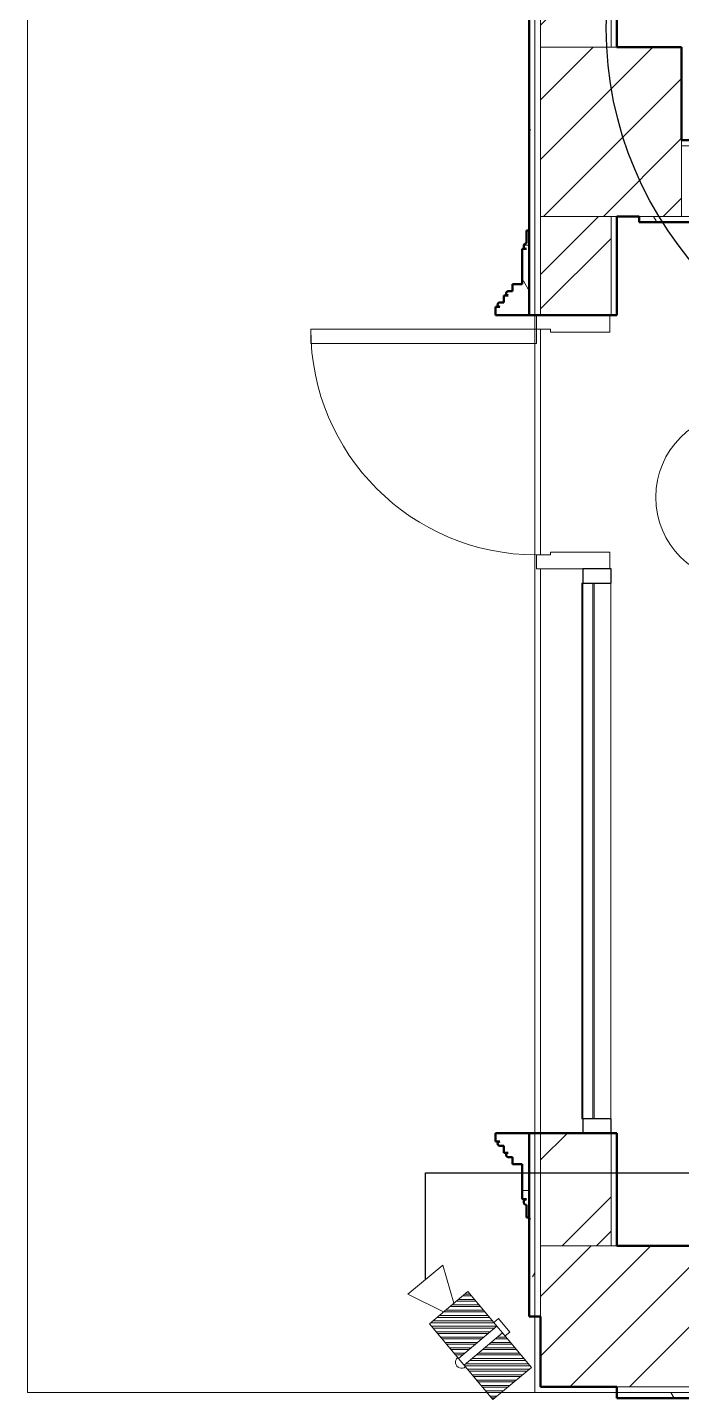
# Model space of a CAD drawing. Header units: millimetres. Extents: x -9358 to 257996, y -67499 to 9117.
# Drawn here: x -2970 to -650, y -57943 to -53078 of the extents above; entities that cross this region are included whole.
import ezdxf

# ---------------------------------------------------------------- set-up
doc = ezdxf.new("R2010")
doc.units = ezdxf.units.MM
doc.header["$LTSCALE"] = 1000
for name, color, linetype, lineweight in [('A-COL-RFC', 8, 'Continuous', 18), ('A-COL-RFC-1', 8, 'Continuous', 9), ('A-COL-RFC-2', 8, 'Continuous', 50), ('A-DOOR-1', 8, 'Continuous', 18), ('A-DOR', 8, 'Continuous', 9), ('A-DOR-1', 8, 'Continuous', 18), ('A-FLR-PAT', 8, 'Continuous', 18), ('A-RMP', 8, 'Continuous', 9), ('A-TYP-DOR', 8, 'Continuous', 0), ('A-WAL-CLD', 8, 'Continuous', 9), ('A-WAL-CMU', 8, 'Continuous', 50), ('A-WAL-CRT-GLS', 8, 'Continuous', 9), ('A-WAL-CRT-GLS-1', 8, 'Continuous', 18), ('A-WAL-CRT-MLN', 8, 'Continuous', 9), ('A-WAL-CRT-MLN-1', 8, 'Continuous', 25), ('A-WAL-LOW-20', 8, 'Continuous', 18), ('A-WAL-LOW-30', 8, 'Continuous', 18), ('A-WAL-PAT-1', 8, 'Continuous', 9), ('A-WAL-PRT', 8, 'Continuous', 50), ('LC-CAM', 4, 'Continuous', 5)]:
    doc.layers.add(name, color=color, linetype=linetype, lineweight=lineweight)
doc.layers.add('CCTVNET', color=6, linetype='Continuous')
doc.layers.add('F POINT AGN', color=7, linetype='Continuous')
pattern_1 = [(0, (0, 0), (812.8, 203.2), [33.528, -576.072, 33.528, -576.072, -3251.2]), (0, (0, 0), (812.8, 203.2), [-1219.2, 33.528, -1185.672, 33.528, -576.072, -1422.4]), (0, (0, 0), (812.8, 203.2), [-3048, 33.528, -372.872, 33.528, -982.472]), (120, (304.8, 101.6), (-582.37636, 602.30545), [33.528, -576.072, 33.528, -576.072, -3251.2]), (120, (304.8, 101.6), (-582.37636, 602.30545), [-1219.2, 33.528, -1185.672, 33.528, -576.072, -1422.4]), (120, (304.8, 101.6), (-582.37636, 602.30545), [-3048, 33.528, -372.872, 33.528, -982.472]), (240, (406.4, 508), (-230.42364, -805.50545), [33.528, -576.072, 33.528, -576.072, -3251.2]), (240, (406.4, 508), (-230.42364, -805.50545), [-1219.2, 33.528, -1185.672, 33.528, -576.072, -1422.4]), (240, (406.4, 508), (-230.42364, -805.50545), [-3048, 33.528, -372.872, 33.528, -982.472])]
pattern_2 = [(45, (0, 0), (-106.066, 106.066), [])]

# ---------------------------------------------------------------- blocks, each defined once
blk = doc.blocks.new('Door Tag - Door Tag-41184-01-Ground Floor Plan')
at = {"layer": 'A-TYP-DOR'}
blk.add_circle((0, 0), 3, dxfattribs=at)
blk = doc.blocks.new('Louver - Louver-2645154-01-Ground Floor Furniture Plan')
at = {"layer": 'A-WAL-CRT-GLS'}
for p, q in [((-950, 49.5), (950, 49.5)), ((-950, -53.5), (-950, -50.5)), ((-950, -50.5), (950, -50.5)), ((-950, -53.5), (950, -53.5)), ((950, -50.5), (950, -53.5))]:
    blk.add_line(p, q, dxfattribs=at)
at = {"layer": 'A-WAL-CRT-GLS-1'}
for p, q in [((950, -10.5), (-950, -10.5)), ((-950, -10.5), (-950, -14.7)), ((-950, -14.7), (950, -14.7)), ((950, -14.7), (950, -10.5))]:
    blk.add_line(p, q, dxfattribs=at)
blk = doc.blocks.new('Rectangular Mullion - 50 x 100mm-2644377-01-Ground Floor Furniture Plan')
at = {"layer": 'A-WAL-CRT-MLN-1'}
for p, q in [((-50, 50), (0, 50)), ((-50, -50), (-50, 50)), ((0, 50), (0, -50)), ((0, -50), (-50, -50))]:
    blk.add_line(p, q, dxfattribs=at)
blk = doc.blocks.new('Rectangular Mullion - 50 x 100mm-2644378-01-Ground Floor Furniture Plan')
at = {"layer": 'A-WAL-CRT-MLN-1'}
for p, q in [((0, 50), (-50, 50)), ((-50, 50), (-50, -50)), ((0, -50), (0, 50)), ((-50, -50), (0, -50))]:
    blk.add_line(p, q, dxfattribs=at)
blk = doc.blocks.new('service Door_with_Louver - 900 x 2500 mm-2657630-01-Ground Floor Furniture Plan')
at = {"layer": 'A-DOOR-1'}
for p, q in [((-400, 130), (-450, 130)), ((-450, 130), (-450, -35)), ((-400, 80), (-400, 130)), ((450, 130), (400, 130)), ((400, 130), (400, 80)), ((-390, 80), (-400, 80)), ((-390, -130), (-390, 80)), ((400, 80), (390, 80)), ((390, 80), (390, -130)), ((-450, -130), (-390, -130)), ((390, -130), (450, -130))]:
    blk.add_line(p, q, dxfattribs=at)
at = {"layer": 'A-DOR'}
blk.add_arc((400, 130), 800, 90, 180, dxfattribs=at)
at = {"layer": 'A-DOR-1'}
for p, q in [((350, 930), (350, 130)), ((400, 930), (350, 930)), ((400, 130), (400, 930)), ((350, 130), (400, 130))]:
    blk.add_line(p, q, dxfattribs=at)
blk = doc.blocks.new('Walls 25 - Walls 78-2778925-01-Ground Floor Furniture Plan')
at = {"layer": 'A-WAL-PAT-1'}
h = blk.add_hatch(dxfattribs=at)
h.set_pattern_fill('FP_132', color=256, style=0, pattern_type=2)
h.set_pattern_definition([(0, (0, 100), (406.4, 101.6), [33.528, -271.272, 33.528, -271.272, -1625.6]), (0, (0, 100), (406.4, 101.6), [-609.6, 33.528, -576.072, 33.528, -271.272, -711.2]), (0, (0, 100), (406.4, 101.6), [-1524, 33.528, -169.672, 33.528, -474.472]), (120, (152.4, 150.8), (-291.18818, 301.15272), [33.528, -271.272, 33.528, -271.272, -1625.6]), (120, (152.4, 150.8), (-291.18818, 301.15272), [-609.6, 33.528, -576.072, 33.528, -271.272, -711.2]), (120, (152.4, 150.8), (-291.18818, 301.15272), [-1524, 33.528, -169.672, 33.528, -474.472]), (240, (203.2, 354), (-115.21182, -402.75272), [33.528, -271.272, 33.528, -271.272, -1625.6]), (240, (203.2, 354), (-115.21182, -402.75272), [-609.6, 33.528, -576.072, 33.528, -271.272, -711.2]), (240, (203.2, 354), (-115.21182, -402.75272), [-1524, 33.528, -169.672, 33.528, -474.472])])
h.paths.add_polyline_path([(-1200, -57050), (-1190, -57050), (-1190, -56750), (-1310, -56750), (-1310, -56780), (-1295, -56780), (-1301.5, -56783.7), (-1301.5, -56791.2), (-1295, -56795), (-1280, -56795), (-1280, -56820), (-1265, -56820), (-1271.5, -56823.7), (-1271.5, -56831.2), (-1265, -56835), (-1250, -56835), (-1250, -56860), (-1215, -56860), (-1215, -56985), (-1200, -56985), (-1208.7, -56990), (-1208.7, -57000), (-1200, -57005)], flags=0)
h.paths.add_polyline_path([(-1190, -53850), (-1190, -53550), (-1200, -53550), (-1200, -53595), (-1208.7, -53600), (-1208.7, -53610), (-1200, -53615), (-1215, -53615), (-1215, -53740), (-1250, -53740), (-1250, -53765), (-1265, -53765), (-1271.5, -53768.7), (-1271.5, -53776.2), (-1265, -53780), (-1280, -53780), (-1280, -53805), (-1295, -53805), (-1301.5, -53808.7), (-1301.5, -53816.2), (-1295, -53820), (-1310, -53820), (-1310, -53850)], flags=0)
at = {"layer": 'A-WAL-CMU'}
for p, q in [((-1190, -53550), (-1200, -53550)), ((-1200, -53550), (-1200, -53595)), ((-1190, -53850), (-1190, -53550)), ((-1200, -53615), (-1215, -53615)), ((-1215, -53615), (-1215, -53740)), ((-1215, -53740), (-1250, -53740)), ((-1250, -53740), (-1250, -53765)), ((-1280, -53805), (-1295, -53805)), ((-1265, -53780), (-1280, -53780)), ((-1280, -53780), (-1280, -53805)), ((-1250, -53765), (-1265, -53765)), ((-1310, -53820), (-1310, -53850)), ((-1295, -53820), (-1310, -53820)), ((-1310, -53850), (-1190, -53850)), ((-1310, -56750), (-1310, -56780)), ((-1190, -56750), (-1310, -56750)), ((-1190, -57050), (-1190, -56750)), ((-1310, -56780), (-1295, -56780)), ((-1295, -56795), (-1280, -56795)), ((-1280, -56795), (-1280, -56820)), ((-1280, -56820), (-1265, -56820)), ((-1265, -56835), (-1250, -56835)), ((-1250, -56835), (-1250, -56860)), ((-1250, -56860), (-1215, -56860)), ((-1215, -56860), (-1215, -56985)), ((-1215, -56985), (-1200, -56985)), ((-1200, -57005), (-1200, -57050)), ((-1200, -57050), (-1190, -57050))]:
    blk.add_line(p, q, dxfattribs=at)
for centre, radius in [((-1200, -53605), 10), ((-1295, -53812.5), 7.5), ((-1265, -53772.5), 7.5), ((-1295, -56787.5), 7.5), ((-1265, -56827.5), 7.5), ((-1200, -56995), 10)]:
    blk.add_arc(centre, radius, 90, 270, dxfattribs=at)
blk = doc.blocks.new('G')
at = {"layer": 'A-COL-RFC-1'}
h = blk.add_hatch(dxfattribs=at)
h.set_pattern_fill('FP_4', color=256, style=0, pattern_type=2)
h.set_pattern_definition(pattern_2)
h.paths.add_polyline_path([(-650, -53600), (-650, -53000), (-1150, -53000), (-1150, -53600), (-800, -53600)], flags=0)
h = blk.add_hatch(dxfattribs=at)
h.set_pattern_fill('FP_4', color=256, style=0, pattern_type=2)
h.set_pattern_definition(pattern_2)
h.paths.add_polyline_path([(-1150, -57750), (-550, -57750), (-550, -57250), (-1150, -57250), (-1150, -57500)], flags=0)
at = {"layer": 'A-WAL-PAT-1'}
h = blk.add_hatch(dxfattribs=at)
h.set_pattern_fill('FP_2', color=256, style=0, pattern_type=2)
h.set_pattern_definition(pattern_1)
h.paths.add_polyline_path([(-1170, -57500), (-1170, -56850), (-1190, -56850), (-1190, -57500)], flags=0)
h.paths.add_polyline_path([(-1170, -53950), (-1170, -52150), (-1190, -52150), (-1190, -53950)], flags=0)
h.paths.add_polyline_path([(-1170, -49650), (-1170, -48015), (-1190, -48015), (-1190, -49650)], flags=0)
h.paths.add_polyline_path([(-1170, -45515), (-1170, -44300), (-1190, -44300), (-1190, -45515)], flags=0)
h.paths.add_polyline_path([(-1190, -42300), (-1170, -42300), (-1170, -41020), (-1190, -41020), (-1190, -41549.9)], flags=0)
h = blk.add_hatch(dxfattribs=at)
h.set_pattern_fill('FP_1', color=256, style=0, pattern_type=2)
h.set_pattern_definition([(45, (0, 0), (-251.4472, 251.4472), []), (45, (0, 381), (-251.4472, 251.4472), [])])
h.paths.add_polyline_path([(-1150, -57250), (-900, -57250), (-900, -56850), (-1150, -56850), (-1150, -57088.7)], flags=0)
h.paths.add_polyline_path([(-1150, -53950), (-900, -53950), (-900, -53600), (-1150, -53600), (-1150, -53836.4)], flags=0)
h.paths.add_polyline_path([(-900, -53000), (-900, -52170), (-1130, -52170), (-1130, -52150), (-1150, -52150), (-1150, -53000)], flags=0)
h.paths.add_polyline_path([(-1150, -49650), (-1130, -49650), (-1130, -49630), (-900, -49630), (-900, -49500), (-1150, -49500)], flags=0)
h.paths.add_polyline_path([(-1150, -48900), (-900, -48900), (-900, -48035), (-1130, -48035), (-1130, -48015), (-1150, -48015), (-1150, -48777.2)], flags=0)
h.paths.add_polyline_path([(-1130, -45515), (-1130, -45495), (-900, -45495), (-900, -45200), (-1150, -45200), (-1150, -45515)], flags=0)
h.paths.add_polyline_path([(-900, -44700), (-900, -44320), (-1130, -44320), (-1130, -44300), (-1150, -44300), (-1150, -44700)], flags=0)
h.paths.add_polyline_path([(-1130, -42300), (-1130, -42280), (-900, -42280), (-900, -41160), (-1150, -41160), (-1150, -42300)], flags=0)
h = blk.add_hatch(dxfattribs=at)
h.set_pattern_fill('FP_2', color=256, style=0, pattern_type=2)
h.set_pattern_definition(pattern_1)
h.paths.add_polyline_path([(-880, -57250), (-880, -56850), (-900, -56850), (-900, -57250)], flags=0)
h.paths.add_polyline_path([(-900, -53950), (-880, -53950), (-880, -53600), (-900, -53600), (-900, -53836.4)], flags=0)
h.paths.add_polyline_path([(-900, -53000), (-880, -53000), (-880, -52170), (-900, -52170), (-900, -52390.9)], flags=0)
h.paths.add_polyline_path([(-900, -49630), (-880, -49630), (-880, -49500), (-900, -49500)], flags=0)
h.paths.add_polyline_path([(-880, -48900), (-880, -48035), (-900, -48035), (-900, -48900)], flags=0)
h.paths.add_polyline_path([(-900, -45495), (-880, -45495), (-880, -45200), (-900, -45200)], flags=0)
h.paths.add_polyline_path([(-880, -44700), (-880, -44320), (-900, -44320), (-900, -44700)], flags=0)
h.paths.add_polyline_path([(-880, -42280), (-880, -41160), (-900, -41160), (-900, -42280), (-880.4, -42280)], flags=0)
h = blk.add_hatch(dxfattribs=at)
h.set_pattern_fill('FP_2', color=256, style=0, pattern_type=2)
h.set_pattern_definition(pattern_1)
h.paths.add_polyline_path([(6330, -53620), (6350, -53620), (6350, -53600), (-800, -53600), (-800, -53620), (6032.1, -53620)], flags=0)
h = blk.add_hatch(dxfattribs=at)
h.set_pattern_fill('FP_2', color=256, style=0, pattern_type=2)
h.set_pattern_definition(pattern_1)
h.paths.add_polyline_path([(133.4, -57790), (3280, -57790), (3280, -57770), (-880, -57770), (-880, -57790)], flags=0)
at = {"layer": 'A-COL-RFC'}
for p, q in [((-1150, -53000), (-1150, -53600)), ((-900, -53000), (-1150, -53000)), ((-880, -53000), (-900, -53000)), ((-650, -53350), (-650, -53330)), ((-650, -53600), (-650, -53350)), ((-1150, -53600), (-900, -53600)), ((-900, -53600), (-880, -53600)), ((-800, -53600), (-650, -53600)), ((-1150, -57250), (-1150, -57500)), ((-900, -57250), (-1150, -57250)), ((-880, -57250), (-900, -57250)), ((-880, -57750), (-550, -57750))]:
    blk.add_line(p, q, dxfattribs=at)
at = {"layer": 'A-COL-RFC-2'}
for p, q in [((-650, -53000), (-880, -53000)), ((-650, -53330), (-650, -53000)), ((-880, -53600), (-800, -53600)), ((-550, -57250), (-880, -57250)), ((-1150, -57500), (-1150, -57750)), ((-1150, -57750), (-880, -57750))]:
    blk.add_line(p, q, dxfattribs=at)
at = {"layer": 'A-FLR-PAT'}
for p, q in [((-1150, -54000), (-1150, -54800)), ((-1150, -54850), (-1150, -56850)), ((-880, -57770), (-1170, -57770))]:
    blk.add_line(p, q, dxfattribs=at)
at = {"layer": 'A-RMP'}
for p, q in [((-2970, -57770), (-2970, -41460)), ((-1170, -56850), (-1170, -53950)), ((-1170, -57770), (-1170, -57500)), ((-2970, -57770), (-1170, -57770))]:
    blk.add_line(p, q, dxfattribs=at)
at = {"layer": 'A-WAL-CLD'}
for p, q in [((-1170, -52150), (-1170, -53950)), ((-1150, -52150), (-1150, -53000)), ((-900, -52170), (-900, -53000)), ((-650, -53350), (6480, -53350)), ((-1150, -53600), (-1150, -53950)), ((-900, -53600), (-900, -53950)), ((-650, -53600), (6350, -53600)), ((-1170, -56850), (-1170, -57500)), ((-1150, -56850), (-1150, -57250)), ((-900, -56850), (-900, -57250)), ((-880, -57770), (3280, -57770))]:
    blk.add_line(p, q, dxfattribs=at)
at = {"layer": 'A-WAL-CMU'}
for p, q in [((-1190, -52150), (-1190, -53950)), ((-880, -53000), (-880, -52170)), ((-880, -53950), (-880, -53600)), ((-1190, -53950), (-880, -53950)), ((-880, -56850), (-1190, -56850)), ((-1190, -56850), (-1190, -57500)), ((-880, -57250), (-880, -56850)), ((-1190, -57500), (-1150, -57500)), ((-880, -57750), (-880, -57790)), ((-880, -57790), (3280, -57790))]:
    blk.add_line(p, q, dxfattribs=at)
at = {"layer": 'A-WAL-LOW-20'}
for p, q in [((-650, -53330), (-650, -53600)), ((-650, -53600), (-800, -53600))]:
    blk.add_line(p, q, dxfattribs=at)
at = {"layer": 'A-WAL-LOW-30'}
for p, q in [((-1150, -53600), (-1150, -53000)), ((-1150, -53000), (-880, -53000)), ((-880, -53600), (-1150, -53600)), ((-1150, -57500), (-1150, -57250)), ((-1150, -57250), (-880, -57250)), ((-550, -57750), (-880, -57750))]:
    blk.add_line(p, q, dxfattribs=at)
at = {"layer": 'A-WAL-PRT'}
for p, q in [((6460, -53330), (-650, -53330)), ((-800, -53600), (-800, -53620)), ((-800, -53620), (6330, -53620))]:
    blk.add_line(p, q, dxfattribs=at)
at = {"layer": 'A-DOR', "rotation": 89.99999999999973}
blk.add_blockref('service Door_with_Louver - 900 x 2500 mm-2657630-01-Ground Floor Furniture Plan', (-1035, -54400), dxfattribs=at)
at = {"layer": 'A-WAL-CRT-GLS', "rotation": 270.0000000000002}
blk.add_blockref('Louver - Louver-2645154-01-Ground Floor Furniture Plan', (-950, -55850), dxfattribs=at)
at = {"layer": 'A-WAL-CRT-MLN', "rotation": 90.00000000000017}
blk.add_blockref('Rectangular Mullion - 50 x 100mm-2644378-01-Ground Floor Furniture Plan', (-950, -54850), dxfattribs=at)
at = {"layer": 'A-WAL-CRT-MLN', "extrusion": (0, 0, -1), "rotation": 269.9999999999998}
blk.add_blockref('Rectangular Mullion - 50 x 100mm-2644377-01-Ground Floor Furniture Plan', (950, -56850), dxfattribs=at)
at = {"layer": 'A-WAL-LOW-20'}
blk.add_blockref('Walls 25 - Walls 78-2778925-01-Ground Floor Furniture Plan', (0, -100), dxfattribs=at)
blk = doc.blocks.new('CAM 2')
at = {"layer": 'LC-CAM'}
h = blk.add_hatch(dxfattribs=at)
h.set_pattern_fill('ANSI32', color=3, scale=2, angle=45)
h.paths.add_polyline_path([(53330.6, -56687.2), (53453.7, -56790.2), (53567.9, -56653.6), (53444.8, -56550.7)], flags=17)
h.paths.add_polyline_path([(53477.3, -56809.9), (53599.7, -56912.2), (53713.8, -56775.6), (53591.5, -56673.3)])
at = {"layer": 'LC-CAM', "color": 3}
for p, q in [((53339.8, -56474.6), (53236.7, -56598)), ((53403.2, -56600.4), (53339.8, -56474.6)), ((53236.7, -56598), (53372.1, -56637.3)), ((53567.9, -56653.6), (53453.7, -56790.2)), ((53591.5, -56673.3), (53477.3, -56809.9)), ((53426.6, -56795.5), (53440.4, -56779)), ((53474.7, -56835.6), (53426.6, -56795.5)), ((53474.7, -56835.6), (53488.4, -56819.2))]:
    blk.add_line(p, q, dxfattribs=at)
blk.add_lwpolyline([(53444.8, -56550.7), (53330.6, -56687.2), (53599.7, -56912.2), (53713.8, -56775.6)], close=True, dxfattribs=at)
blk.add_arc((53581.3, -56664.8), 21.5, 320.1045, 140.1045, dxfattribs=at)

msp = doc.modelspace()

# ---------------------------------------------------------------- block references
msp.add_blockref('G', (0, -148.1))

# ---------------------------------------------------------------- next in the draw order: linework, layer by layer
at = {"layer": 'CCTVNET', "color": 3}
msp.add_lwpolyline([(-1558.6, -57517.5), (-1558.6, -57139.1), (9965, -57139.1), (9965, -43489.5)], dxfattribs=at)
at = {"layer": 'F POINT AGN', "color": 1}
msp.add_circle((367, -53081), 1284, dxfattribs=at)

# ---------------------------------------------------------------- next in the draw order: block references
at = {"layer": 'A-TYP-DOR', "xscale": 99.99999999999991, "yscale": 99.99999999999991, "zscale": 99.99999999999991}
msp.add_blockref('Door Tag - Door Tag-41184-01-Ground Floor Plan', (-441.7, -54743.8), dxfattribs=at)
at = {"layer": 'CCTVNET', "color": 3, "xscale": -1, "rotation": 90}
msp.add_blockref('CAM 2', (-58094.9, -4229.3), dxfattribs=at)

doc.saveas('drawing.dxf')
